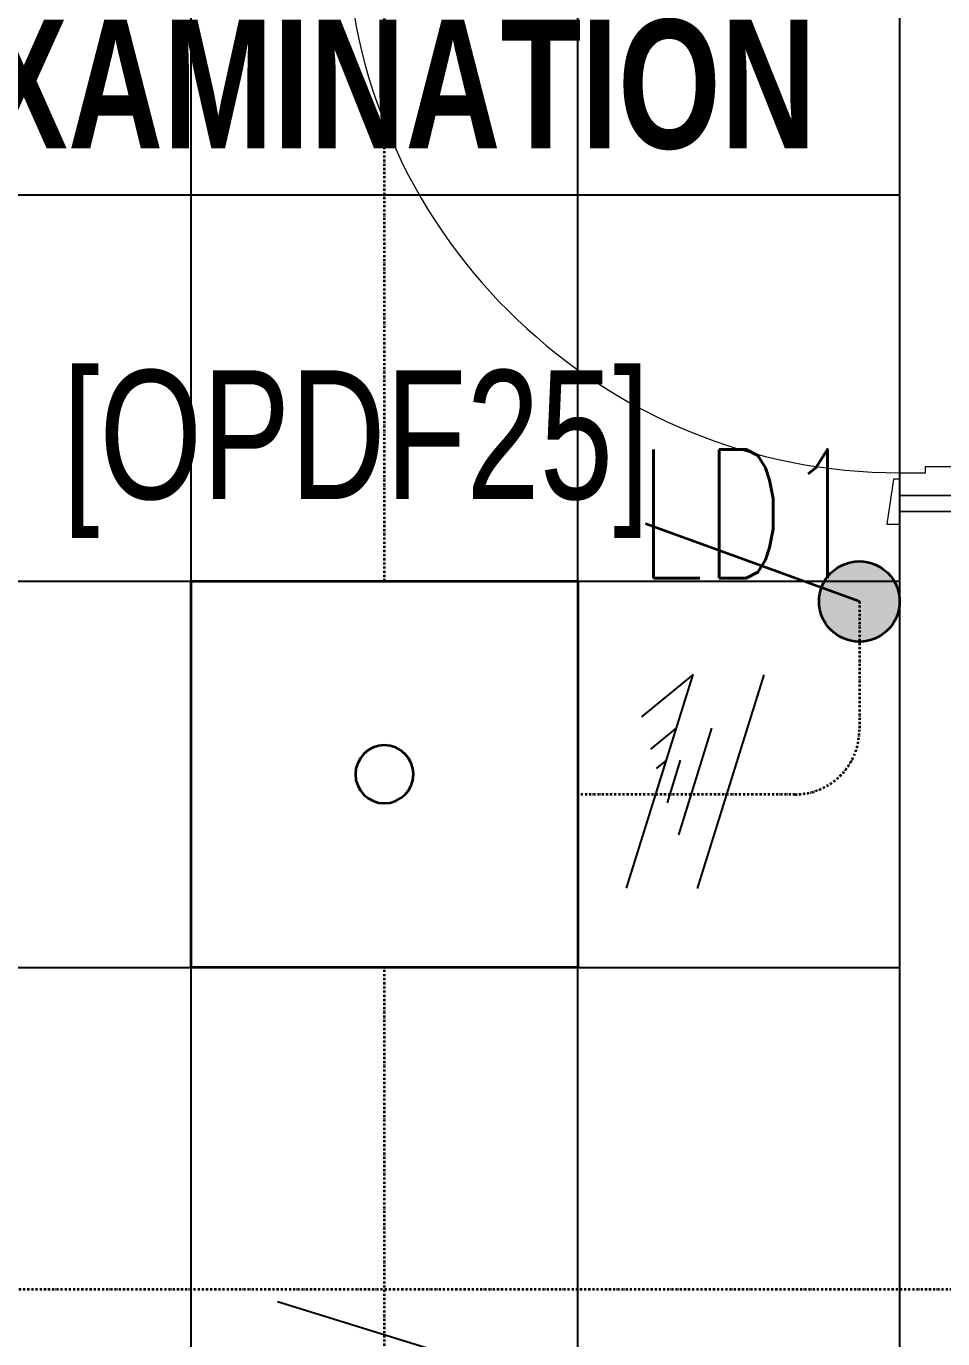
# Model space of a CAD drawing. Extents: x -12260 to 184725, y -29287 to 19916.
# Drawn here: x 31620 to 33043, y -6787 to -4748 of the extents above; entities that cross this region are included whole.
import ezdxf
from ezdxf.enums import TextEntityAlignment as Align

# ---------------------------------------------------------------- set-up
doc = ezdxf.new("R2010")
doc.units = 0
doc.header["$LTSCALE"] = 0.25
doc.linetypes.add('DASHDOT', pattern=[25.4, 12.7, -6.35, 0, -6.35])
for name, color, linetype, lineweight in [('01-First Floor-FUR$0$72_EGR_BASE_TEXT', 252, 'Continuous', 5), ('01-First Floor-FUR$0$Walls', 251, 'Continuous', 5), ('01-First Floor-FUR$0$Wooden Joinery', 251, 'Continuous', 5), ('E-LITE-CIRC-NUMB', 6, 'Continuous', 25), ('E-LITE-CLNG', 150, 'Continuous', 35), ('E-LITE-CLNG-CNDT', 6, 'DASHDOT', 35), ('E-LITE-CTRL', 6, 'Continuous', 25), ('E-LITE-IDEN', 6, 'Continuous', 25), ('E-LITE-SWCH @ 100', 3, 'Continuous', 35), ('E-POWR-WIRE', 6, 'Continuous', 25), ('E-POWR-WIRE @ 100', 6, 'Continuous', 25), ('E-POWR-WIRE @ 20', 6, 'Continuous', 25), ('E-POWR-WIRE @ 50', 6, 'Continuous', 25)]:
    doc.layers.add(name, color=color, linetype=linetype, lineweight=lineweight)
doc.layers.add('01-First Floor-FUR$0$FALSE CEILING', color=251, linetype='Continuous')
doc.styles.add('01-First Floor-FUR$0$X3G_ENTITY_9EC9', font='swisscl.ttf', dxfattribs={"height": 0.2})
doc.styles.add('01-First Floor-FUR$0$X3G_ENTITY_9F38', font='swisscl.ttf', dxfattribs={"height": 0.2})
doc.styles.add('DC_SIMPLEX', font='SIMPLEX.shx', dxfattribs={"width": 0.7})

# ---------------------------------------------------------------- blocks, each defined once
blk = doc.blocks.new('*U28')
blk.add_hatch(color=256).paths.add_polyline_path([(0.624, -0.626, 1), (0.626, 0.624, 1)])
blk.add_line((0.625, -0.001), (3.944, -1.208))
blk.add_circle((0.625, -0.001), 0.625)
at = {"layer": 'E-LITE-CTRL', "style": 'DC_SIMPLEX', "width": 0.7, "flags": 8}
blk.add_attdef('CONTROL', (-26.627, -10.116), '', height=2, rotation=360, dxfattribs=at)
at = {"layer": 'E-LITE-IDEN', "style": 'DC_SIMPLEX', "width": 0.7, "flags": 8}
blk.add_attdef('TYPE', text='', height=2, rotation=360, dxfattribs=at).set_placement((-31.991, -10.116), align=Align.RIGHT)
blk = doc.blocks.new('*U24')
blk.add_lwpolyline([(-300, 300), (-300, -300), (300, -300), (300, 300)], close=True)
blk.add_circle((0, 0), 45)
at = {"layer": 'E-LITE-CIRC-NUMB', "style": 'DC_SIMPLEX', "width": 0.7, "flags": 8}
blk.add_attdef('CIRCUIT', text='', height=200, rotation=0, dxfattribs=at).set_placement((-473.9, 300), align=Align.RIGHT)
at = {"layer": 'E-LITE-CTRL', "style": 'DC_SIMPLEX', "width": 0.7, "flags": 8}
blk.add_attdef('CONTROL', (1118.9, -935), '', height=200, rotation=360, dxfattribs=at)
at = {"layer": 'E-LITE-IDEN', "style": 'DC_SIMPLEX', "width": 0.7, "flags": 8}
blk.add_attdef('TYPE', (460.4, 457.6), '', height=200, rotation=360, dxfattribs=at)
blk = doc.blocks.new('*U43')
for p, q in [((-1.658, 1.617), (1.663, 0.587)), ((-1.66, 0.515), (1.66, -0.515)), ((-1.663, -0.587), (1.658, -1.617)), ((1.659, -1.078), (1.657, -2.157))]:
    blk.add_line(p, q)
at = {"const_width": 0.414}
blk.add_lwpolyline([(1.278, -0.19, 1), (1.277, -0.604, 1)], format="xyb", close=True, dxfattribs=at)
blk = doc.blocks.new('*U786')
at = {"layer": 'E-POWR-WIRE @ 100', "xscale": 100, "yscale": 100, "zscale": 100}
blk.add_blockref('*U43', (32176, -6890.7), dxfattribs=at)
at = {"layer": 'E-POWR-WIRE @ 20', "xscale": 20, "yscale": 20, "zscale": 20}
blk.add_blockref('*U43', (32176, -6890.7), dxfattribs=at)
at = {"layer": 'E-POWR-WIRE @ 50', "xscale": 50, "yscale": 50, "zscale": 50}
blk.add_blockref('*U43', (32176, -6890.7), dxfattribs=at)
blk = doc.blocks.new('*U46')
for p, q in [((-0.515, -1.66), (0.515, 1.66)), ((0.515, 1.66), (-0.287, 1.001)), ((0.587, -1.663), (1.617, 1.658))]:
    blk.add_line(p, q)
blk = doc.blocks.new('*U833')
at = {"layer": 'E-POWR-WIRE @ 100', "xscale": 100, "yscale": 100, "zscale": 100}
blk.add_blockref('*U46', (32603.5, -5921.1), dxfattribs=at)
at = {"layer": 'E-POWR-WIRE @ 20', "xscale": 20, "yscale": 20, "zscale": 20}
blk.add_blockref('*U46', (32603.5, -5921.1), dxfattribs=at)
at = {"layer": 'E-POWR-WIRE @ 50', "xscale": 50, "yscale": 50, "zscale": 50}
blk.add_blockref('*U46', (32603.5, -5921.1), dxfattribs=at)
blk = doc.blocks.new('01-First Floor-FUR$0$A$C72370EFE')
at = {"layer": '01-First Floor-FUR$0$Wooden Joinery'}
for p, q in [((-0.01, -0.04), (-0.02, -0.04)), ((-0.01, -0.03), (-0.01, -0.07)), ((0, -0.03), (-0.01, -0.03)), ((0.04, -0.03), (0.05, -0.03)), ((0.05, -0.03), (0.05, -0.07)), ((0.05, -0.04), (0.06, -0.04)), ((-0.01, -0.06), (-0.02, -0.06)), ((0.05, -0.06), (0.06, -0.06)), ((-0.05, -0.07), (-0.05, -0.16)), ((-0.03, -0.07), (-0.03, -0.16)), ((0, -0.07), (-0.01, -0.07)), ((0.04, -0.07), (0.05, -0.07)), ((0.07, -0.07), (0.07, -0.16)), ((0.09, -0.07), (0.09, -0.16)), ((-0.01, -0.17), (-0.02, -0.17)), ((-0.01, -0.17), (-0.01, -0.19)), ((0.05, -0.17), (0.06, -0.17)), ((0.05, -0.17), (0.05, -0.19)), ((-0.01, -0.19), (-0.02, -0.19)), ((0.05, -0.19), (0.06, -0.19))]:
    blk.add_line(p, q, dxfattribs=at)
for centre, radius, start, end in [((-0.02, -0.07), 0.03, 90, 180), ((0.06, -0.07), 0.03, 0, 90), ((-0.02, -0.07), 0.01, 90, 180), ((0.06, -0.07), 0.01, 0, 90), ((-0.02, -0.16), 0.03, 180, 270), ((-0.02, -0.16), 0.01, 180, 270), ((0.06, -0.16), 0.01, 270, 0), ((0.06, -0.16), 0.03, 270, 0)]:
    blk.add_arc(centre, radius, start, end, dxfattribs=at)
blk = doc.blocks.new('01-First Floor-FUR$0$A$C5DAD61B4')
at = {"layer": '01-First Floor-FUR$0$Wooden Joinery'}
for points in [[(80, 959.1), (80, 969.1), (10, 979.1), (10, 959.1)], [(940, 959.1), (940, 969.1), (1010, 979.1), (1010, 959.1)], [(70, 859.1), (70, 849.1), (0, 839.1), (0, 859.1)], [(120, 859.1), (120, 0), (80, 0), (80, 859.1)], [(950, 859.1), (950, 849.1), (1020, 839.1), (1020, 859.1)]]:
    blk.add_lwpolyline(points, close=True, dxfattribs=at)
for points in [[(45, 859.1), (45, 959.1), (20, 959.1), (20, 859.1), (45, 859.1)], [(45, 859.1), (80, 859.1), (80, 899.1), (90, 899.1), (90, 959.1), (45, 959.1), (45, 859.1)], [(975, 859.1), (940, 859.1), (940, 899.1), (930, 899.1), (930, 959.1), (975, 959.1), (975, 859.1)], [(975, 859.1), (975, 959.1), (1000, 959.1), (1000, 859.1), (975, 859.1)]]:
    blk.add_lwpolyline(points, dxfattribs=at)
blk.add_arc((80, 859.1), 860, 272.666, 0, dxfattribs=at)
at = {"layer": '01-First Floor-FUR$0$Wooden Joinery', "xscale": 999.9999999998854, "yscale": 999.9999999998854, "zscale": 999.9999999998854, "rotation": 180}
blk.add_blockref('01-First Floor-FUR$0$A$C72370EFE', (120, 0), dxfattribs=at)
blk = doc.blocks.new('01-First Floor-FUR')
at = {"layer": '01-First Floor-FUR$0$FALSE CEILING', "linetype": 'Continuous'}
for p, q in [((31876, -6810), (31876, -2810)), ((32476, -6810), (32476, -2810)), ((29476, -5010), (32976, -5010)), ((29476, -5610), (32976, -5610)), ((29476, -6210), (32976, -6210))]:
    blk.add_line(p, q, dxfattribs=at)
at = {"layer": '01-First Floor-FUR$0$FALSE CEILING'}
blk.add_lwpolyline([(29476, -6810), (32976, -6810), (32976, -2810), (29476, -2810)], close=True, dxfattribs=at)
at = {"layer": '01-First Floor-FUR$0$Walls'}
for q in [(32976, -6810), (33076, -5501.8)]:
    blk.add_line((32976, -5501.8), q, dxfattribs=at)
at = {"layer": '01-First Floor-FUR$0$Wooden Joinery', "rotation": 270}
blk.add_blockref('01-First Floor-FUR$0$A$C5DAD61B4', (32116.9, -4501.8), dxfattribs=at)
at = {"layer": '01-First Floor-FUR$0$72_EGR_BASE_TEXT', "insert": (31229, -4404.7, 0), "char_height": 200, "width": 3432.033, "attachment_point": 2, "style": '01-First Floor-FUR$0$X3G_ENTITY_9EC9'}
blk.add_mtext('{\\fSwis721 LtCn BT|b1|i0|c0|p34;NEPHROLOGY AND UROLOGY CONSULTATION / EXAMINATION ROOM}', dxfattribs=at)
at = {"layer": '01-First Floor-FUR$0$72_EGR_BASE_TEXT', "insert": (32132.3, -5282.5, 0), "char_height": 200, "attachment_point": 2, "style": '01-First Floor-FUR$0$X3G_ENTITY_9F38'}
blk.add_mtext('[OPDF25]', dxfattribs=at)

msp = doc.modelspace()

# ---------------------------------------------------------------- linework, layer by layer
at = {"layer": 'E-LITE-CLNG-CNDT'}
msp.add_lwpolyline([(32176, -5610), (32176, -3810)], dxfattribs=at)
for points in [[(32913.2, -5641.6), (32913.2, -5841.2, -0.414214), (32813.2, -5941.2), (32476, -5941.2)], [(31776.2, -6968), (31966.7, -6968, -0.414214), (32066.7, -7068), (32066.7, -7552.2, 0.056915), (32069.2, -7574.7), (32126, -7820), (32172.9, -7596, 0.06225), (32176, -7571.4), (32176, -6210)]]:
    msp.add_lwpolyline(points, format="xyb", dxfattribs=at)
at = {"layer": 'E-LITE-CLNG-CNDT', "color": 1}
msp.add_lwpolyline([(33676, -6710), (30510, -6710, -0.414214), (30410, -6610), (30410, -6210)], format="xyb", dxfattribs=at)

# ---------------------------------------------------------------- block references
at = {"layer": 'E-LITE-CLNG'}
ref = msp.add_blockref('*U24', (32176, -5910), dxfattribs=dict(at, xscale=-1))
ref.add_attrib('TYPE', 'LD1', (32569.5, -5605.5), dxfattribs={"layer": 'E-LITE-IDEN', "height": 200, "rotation": 0, "style": 'DC_SIMPLEX', "width": 0.7, "flags": 8})
at = {"layer": 'E-LITE-CLNG-CNDT'}
msp.add_blockref('01-First Floor-FUR', (0, 0), dxfattribs=at)
at = {"layer": 'E-LITE-SWCH @ 100', "xscale": 100, "yscale": 100, "zscale": 100, "rotation": 180}
msp.add_blockref('*U28', (32975.7, -5641.7), dxfattribs=at)
at = {"layer": 'E-POWR-WIRE'}
for name in ['*U833', '*U786']:
    msp.add_blockref(name, (0, 0), dxfattribs=at)

doc.saveas('drawing.dxf')
